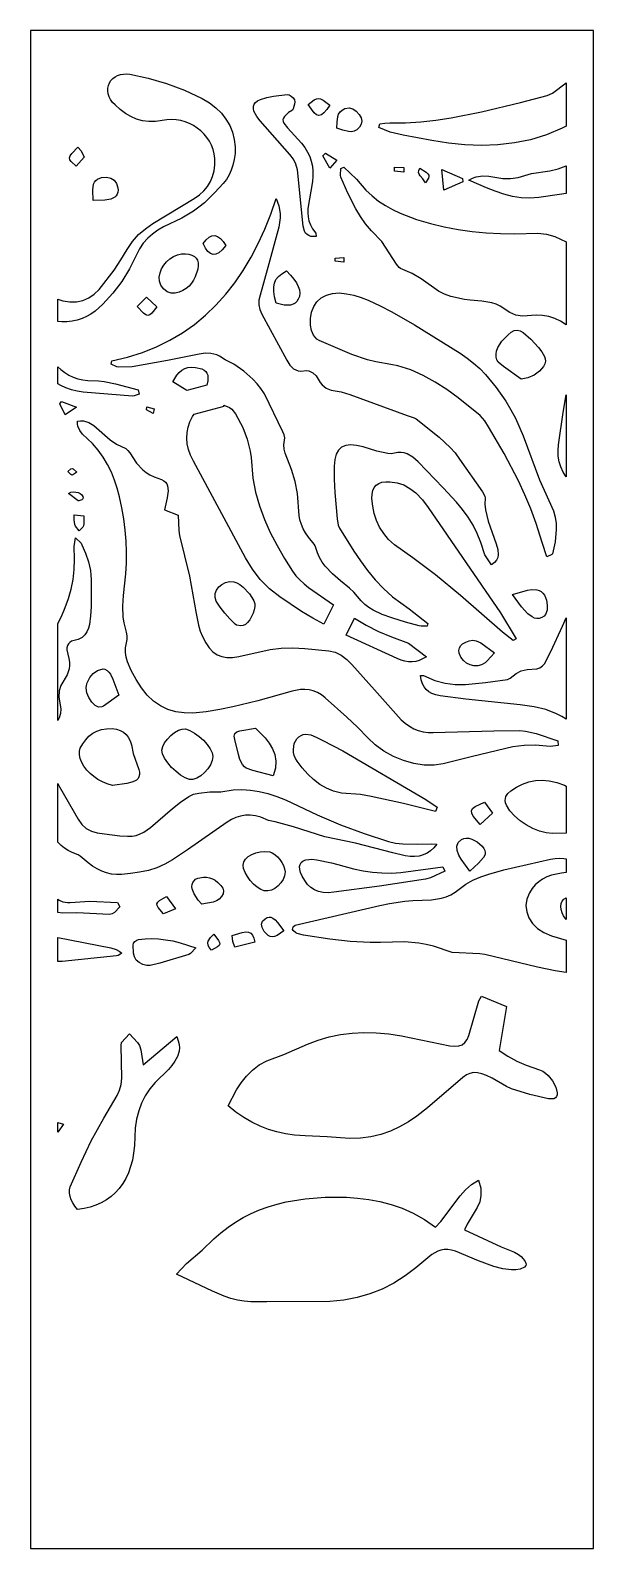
# Model space of a CAD drawing. Extents: x 0 to 408, y 0 to 1100.
import ezdxf

# ---------------------------------------------------------------- set-up
doc = ezdxf.new("R2010")
doc.units = 0
doc.layers.add('CUT', color=1, linetype='Continuous')
doc.layers.add('OUTLINE', color=7, linetype='Continuous')

msp = doc.modelspace()

# ---------------------------------------------------------------- linework, layer by layer
at = {"layer": 'CUT'}
for points in [[(60.65, 926.33), (65.63, 933.68), (70.17, 941.33), (73.94, 947.11), (78.36, 952.02), (83.34, 956.26), (88.79, 960.03), (118.76, 978.3), (122.44, 980.86), (125.61, 983.74), (128.25, 986.93), (130.38, 990.42), (131.97, 994.21), (133.03, 998.29), (133.56, 1002.64), (133.55, 1007.28), (133.15, 1010.57), (132.36, 1013.74), (131.2, 1016.78), (129.7, 1019.66), (127.89, 1022.36), (125.8, 1024.87), (123.46, 1027.16), (120.89, 1029.21), (118.12, 1031.01), (115.17, 1032.53), (112.09, 1033.75), (108.89, 1034.66), (105.6, 1035.23), (102.25, 1035.45), (98.87, 1035.3), (90.52, 1034.01), (85.79, 1033.96), (81.27, 1034.56), (76.95, 1035.78), (72.81, 1037.57), (68.84, 1039.88), (65.01, 1042.68), (61.32, 1045.93), (59.56, 1047.84), (58.16, 1049.84), (57.13, 1051.9), (56.45, 1053.99), (56.14, 1056.07), (56.17, 1058.11), (56.56, 1060.08), (57.3, 1061.95), (58.34, 1063.6), (59.69, 1065.05), (61.31, 1066.27), (63.16, 1067.24), (65.18, 1067.95), (67.35, 1068.36), (69.63, 1068.46), (71.96, 1068.23), (85.41, 1065.42), (98.68, 1061.61), (111.74, 1056.7), (124.54, 1050.61), (129.78, 1047.45), (134.39, 1043.89), (138.37, 1039.94), (141.7, 1035.65), (144.38, 1031.04), (146.39, 1026.15), (147.74, 1021), (148.42, 1015.63), (148.23, 1010.88), (147.68, 1006.49), (146.77, 1002.44), (145.52, 998.69), (143.92, 995.22), (141.99, 991.99), (139.73, 988.98), (133.5, 982.43), (126.06, 975.12), (122.11, 971.79), (118.15, 968.91), (109.74, 963.87), (96.43, 957.61), (92.32, 955.19), (88.49, 952.46), (84.98, 949.36), (81.81, 945.8), (79.04, 941.71), (71.9, 927.23), (66.2, 918.07), (59.71, 909.52), (52.54, 901.56), (46.92, 896.53), (43.91, 894.43), (40.75, 892.62), (37.44, 891.13), (33.96, 889.99), (30.31, 889.21), (26.47, 888.82), (22.67, 888.84), (20, 889.17), (20, 905.15), (23.6, 903.97), (28.48, 903.23), (33.3, 903.33), (37.94, 904.29), (42.32, 906.11), (46.33, 908.8), (49.87, 912.37)], [(271.62, 1033.04), (282.73, 1033.64), (293.79, 1034.83), (304.81, 1036.51), (326.84, 1040.95), (354.94, 1047.63), (374.27, 1052.74), (378.16, 1054.61), (388, 1061.92), (388, 1030.48), (385.25, 1029.06), (373.86, 1024.3), (362.3, 1020.78), (350.57, 1018.41), (338.73, 1017.07), (326.8, 1016.67), (314.82, 1017.12), (302.8, 1018.32), (290.79, 1020.16), (270.09, 1024.01), (260.52, 1026.25), (252.46, 1029.56), (253.12, 1032.32), (256.78, 1032.86), (260.44, 1033.12)], [(186.22, 1029.3), (196.29, 1018.16), (198.74, 1015.06), (200.75, 1011.85), (202.34, 1008.54), (203.51, 1005.12), (204.28, 1001.61), (204.65, 998), (204.65, 994.3), (204.27, 990.52), (201.03, 970.93), (200.93, 967.9), (201.15, 964.92), (201.76, 961.99), (202.83, 959.13), (204.44, 956.32), (206.89, 953.11), (207.09, 950.54), (203.21, 950.75), (201.67, 951.26), (200.38, 952.04), (199.34, 953.11), (198.54, 954.48), (197.65, 958.15), (193.4, 999.05), (192.29, 1002.96), (190.51, 1006.59), (187.98, 1010), (166.4, 1034.56), (164.13, 1037.48), (161.98, 1041.56), (161.55, 1043.38), (161.59, 1045.03), (162.1, 1046.52), (163.1, 1047.84), (164.59, 1048.97), (166.6, 1049.9), (171.24, 1051.33), (176.06, 1052.34), (185.93, 1053.63), (187.34, 1053.34), (188.92, 1052.39), (190.33, 1051.08), (191.26, 1049.68), (191.57, 1048.17), (191.44, 1046.47), (190.45, 1043.1), (189.87, 1042.3), (186.97, 1040.4), (184.05, 1037.69), (183.28, 1036.5), (182.97, 1035.33), (183.11, 1034.09), (183.7, 1032.72)], [(201.33, 1046.18), (205.64, 1049.58), (207.24, 1050.43), (208.7, 1050.69), (210.22, 1050.36), (211.97, 1049.45), (216.9, 1045.83), (214.66, 1042.55), (212.66, 1040.22), (210.83, 1038.83), (209.07, 1038.39), (207.33, 1038.9), (205.51, 1040.36), (203.53, 1042.79)], [(223.3, 1039.27), (224.3, 1040.86), (225.78, 1042.21), (227.84, 1043.28), (230.9, 1043.83), (233.64, 1043.13), (236.08, 1041.45), (238.21, 1039.02), (239.56, 1036.64), (240.07, 1034.3), (239.67, 1032.02), (238.32, 1029.8), (236.45, 1028.05), (234.54, 1027.02), (232.57, 1026.59), (230.55, 1026.64), (226.37, 1027.69), (222.04, 1029.2), (222.19, 1033.49), (222.68, 1037.48)], [(29.97, 1010.78), (34.46, 1015.3), (36.69, 1012.68), (39.08, 1008.22), (33.19, 1001.58), (29.43, 1004.91), (28.54, 1006.29), (28.33, 1007.65), (28.8, 1009.1)], [(211.94, 1009.16), (213.87, 1011.1), (221.9, 1006.03), (216.81, 1000.12)], [(332.15, 994.39), (342.17, 992.75), (347.74, 992.61), (353.24, 993.3), (362.92, 996.19), (376.24, 998.31), (382.4, 999.66), (388, 1001.77), (388, 981.88), (383.26, 981.06), (368.41, 978.95), (361.83, 978.43), (355.42, 978.73), (349.12, 979.73), (342.89, 981.33), (336.68, 983.42), (330.43, 985.89), (317.66, 991.52), (320.3, 992.91), (322.83, 993.85), (327.63, 994.64)], [(45.83, 988.46), (46.48, 989.96), (47.38, 991.2), (48.51, 992.19), (51.44, 993.4), (55.2, 993.63), (58.36, 992.96), (60.77, 991.43), (62.44, 989.08), (63.4, 985.97), (63.55, 984.32), (63.41, 982.81), (62.96, 981.44), (62.23, 980.23), (61.2, 979.19), (58.29, 977.65), (53.96, 976.86), (45.37, 976.68), (45.26, 984.57)], [(351.68, 893.62), (347.2, 895.48), (340.28, 900.24), (337.33, 901.54), (334.2, 902.5), (326.91, 903.79), (318.52, 904.41), (314.39, 905.03), (304.6, 907.19), (299.93, 908.76), (295.74, 910.99), (283.19, 920.02), (276.61, 923.94), (268.2, 927.35), (267.16, 928.21), (265.25, 930.64), (254.7, 947.13), (247.06, 954.87), (242.82, 959.87), (239.1, 965.12), (235.79, 970.58), (230.06, 981.93), (224.89, 993.57), (224.54, 995.02), (224.78, 999.87), (227.01, 1000.77), (236.16, 992.14), (243.05, 984.31), (247.47, 980.11), (252.16, 976.37), (257.14, 973.06), (262.38, 970.12), (267.91, 967.5), (279.76, 963.02), (289.74, 960.03), (299.77, 957.56), (309.85, 955.61), (319.99, 954.16), (330.2, 953.2), (340.49, 952.72), (350.88, 952.69), (367.66, 953.18), (373.84, 952.45), (379.88, 950.74), (388, 946.76), (388, 886.74), (383.94, 889.36), (379.83, 891.33), (375.52, 892.71), (371.03, 893.49), (366.34, 893.66), (356.4, 892.88)], [(270.46, 1000.63), (270.45, 997.38), (263.81, 997.88), (263.73, 1000.98)], [(286.67, 997.22), (287.93, 996.17), (288.59, 995.19), (288.7, 994.17), (288.32, 992.99), (286.22, 989.64), (284.4, 992.41), (282.31, 994.67), (281.55, 995.79), (281.17, 997.02), (281.34, 998.41), (282.18, 1000.06)], [(313.09, 992.57), (313.29, 990.34), (299.48, 984.32), (298.07, 999.19)], [(277.95, 819.32), (279.36, 818.48), (296.22, 805.23), (304.09, 797.89), (307.64, 793.8), (310.85, 789.32), (327.41, 765.56), (329.12, 762.45), (329.32, 761.02), (329.2, 756.75), (329.6, 752.55), (331.56, 744.29), (337.4, 728.01), (338.6, 723.91), (338.92, 719.96), (338.53, 718.05), (337.66, 716.19), (336.22, 714.4), (334.14, 712.66), (329.26, 719.9), (326.34, 729.03), (323.76, 735.41), (320.64, 741.48), (317.04, 747.29), (313.03, 752.86), (308.66, 758.23), (299.11, 768.5), (280.9, 787.39), (277.07, 790.77), (272.98, 793.11), (270.79, 793.8), (268.49, 794.13), (266.06, 794.06), (261.3, 793.28), (258.94, 793.44), (250.87, 795.24), (241.15, 798.2), (236.23, 799.32), (231.98, 799.67), (228.39, 799.23), (225.45, 797.96), (223.15, 795.85), (221.48, 792.87), (220.44, 789), (220.01, 784.21), (220.09, 774.77), (220.59, 765.28), (222.12, 746.22), (223.05, 741.58), (223.92, 739.3), (234.33, 722.7), (239.17, 715.56), (244.27, 708.61), (249.76, 701.92), (255.74, 695.57), (262.31, 689.64), (274.28, 680.9), (288.01, 670.27), (287.47, 668.41), (283.06, 668.27), (281.63, 668.49), (271.65, 671.27), (261.76, 674.31), (254.82, 676.75), (248.27, 679.82), (245.19, 681.75), (242.28, 684.01), (239.56, 686.68), (234.37, 692.94), (231.22, 695.78), (224.53, 701.14), (218.77, 706.29), (213.64, 711.83), (211.43, 714.82), (209.51, 718.02), (207.93, 721.45), (206.28, 726.46), (205.61, 727.76), (201.38, 732.92), (199.31, 735.87), (197.62, 738.92), (196.28, 742.06), (195.29, 745.28), (194.61, 748.56), (193.54, 764.35), (191.83, 773.23), (189.17, 781.96), (184.56, 793.62), (183.73, 796.64), (183.53, 799.73), (184.29, 804.81), (183.73, 806.96), (182.8, 809.21), (169.51, 836.74), (167.04, 840.53), (164.26, 844.01), (161.23, 847.23), (154.53, 853.02), (147.3, 858.23), (141.08, 861.39), (137.04, 863.94), (134.96, 864.93), (130.78, 865.99), (126.53, 866.06), (122.15, 865.4), (99.37, 860.84), (73.64, 856.24), (64.03, 856.05), (62.69, 856.3), (58.62, 858.2), (58.94, 860.61), (70.32, 863.31), (81.12, 866.71), (91.36, 870.79), (101.05, 875.55), (110.19, 880.96), (118.79, 887.01), (126.87, 893.68), (134.43, 900.94), (141.5, 908.79), (148.07, 917.19), (154.18, 926.13), (159.82, 935.59), (165.02, 945.54), (169.79, 955.97), (174.15, 966.85), (178.11, 978.17), (180.06, 972.97), (180.9, 967.35), (180.89, 964.29), (179.98, 957.5), (172.85, 930.82), (166.37, 908.13), (165.59, 904.6), (165.48, 901.19), (166.15, 897.79), (167.73, 894.27), (185.78, 861.01), (187.98, 857.5), (190.64, 854.85), (192.22, 853.95), (194, 853.37), (196.01, 853.17), (200.06, 853.5), (201.68, 853.27), (204.54, 851.93), (206.9, 849.63), (209.96, 844.79), (211.25, 843.19), (214.24, 840.79), (217.79, 839.3), (225.1, 838.05), (231.47, 836.13), (272.93, 820.85)], [(133.57, 951.34), (135.6, 950.65), (137.63, 949.19), (139.64, 946.97), (141.63, 944.06), (138.95, 941.01), (136.52, 938.93), (134.32, 937.81), (132.29, 937.61), (130.41, 938.31), (128.64, 939.88), (126.94, 942.29), (125.28, 945.52), (127.37, 948.34), (129.45, 950.23), (131.52, 951.21)], [(110.52, 911.56), (107.84, 910.41), (104.93, 909.68), (102.03, 909.67), (99.2, 910.6), (96.5, 912.69), (94.53, 915.42), (93.54, 918.28), (93.39, 921.25), (93.93, 924.31), (95.01, 927.2), (96.61, 929.89), (98.64, 932.31), (101.03, 934.4), (103.68, 936.09), (106.51, 937.33), (109.43, 938.04), (112.35, 938.16), (114.89, 937.82), (117.04, 937.19), (118.78, 936.25), (120.1, 935), (121.01, 933.45), (121.5, 931.6), (121.56, 929.44), (121.2, 926.97), (119.44, 921.46), (118.21, 919), (116.71, 916.76), (114.94, 914.76), (112.88, 913.02)], [(220.83, 935.05), (227.01, 935.51), (227.15, 932.16), (220.89, 932.71)], [(183.95, 900.96), (178.04, 902.25), (176.94, 906.92), (176.33, 910.85), (176.26, 914.15), (176.78, 916.95), (177.91, 919.39), (179.7, 921.58), (182.2, 923.65), (185.44, 925.74), (188.4, 922.74), (190.83, 919.85), (192.73, 917.08), (194.09, 914.43), (194.91, 911.9), (195.18, 909.51), (194.91, 907.25), (194.09, 905.14), (193.05, 903.58), (191.79, 902.37), (190.27, 901.51), (188.47, 900.99), (186.37, 900.81)], [(87.99, 895.03), (86.54, 893.85), (85.15, 893.46), (83.67, 893.87), (81.97, 895.06), (77.24, 899.85), (84.08, 906.8), (91.71, 899.76)], [(278.34, 886.65), (311.29, 866.02), (316.36, 862.62), (321.09, 858.9), (325.51, 854.9), (329.66, 850.63), (337.29, 841.37), (344.29, 831.29), (348.02, 825.17), (351.35, 818.97), (357.06, 806.32), (368.73, 774.32), (378.85, 751.92), (380.12, 747.35), (380.79, 742.83), (380.97, 738.37), (380.13, 729.55), (378.27, 720.83), (377.84, 720.28), (374.2, 718.57), (370.61, 728.95), (366.32, 742.84), (362.52, 753.3), (358.25, 763.58), (353.59, 773.7), (343.26, 793.51), (331.93, 812.85), (329.19, 817.13), (325.85, 820.86), (309.85, 833.8), (301.66, 839.77), (293.25, 845.22), (284.56, 850), (275.53, 853.95), (266.08, 856.95), (261.18, 858.03), (250.16, 859.84), (244.32, 861.27), (232.96, 865.11), (209.14, 875.24), (207.59, 876.34), (205.18, 879.1), (203.64, 882.47), (202.89, 886.33), (202.83, 891.33), (203.62, 895.89), (205.21, 899.94), (207.57, 903.41), (210.65, 906.21), (214.4, 908.25), (218.79, 909.47), (223.77, 909.77), (229, 909.23), (234.29, 908.06), (239.54, 906.41), (244.64, 904.41), (253.26, 900.49), (261.72, 896.17)], [(362.46, 876.21), (368.04, 870.31), (370.52, 867.11), (372.41, 863.8), (372.93, 862.06), (373.05, 860.26), (372.68, 858.37), (371.74, 856.38), (368.85, 853.01), (364.87, 850.22), (360.27, 848.23), (355.53, 847.24), (342.74, 856.39), (338.76, 859.71), (337.81, 861.23), (337.33, 863.34), (337.3, 865.6), (337.67, 867.6), (338.68, 870.12), (341.59, 874.8), (346.01, 879.51), (348.36, 881.36), (350.51, 882.43), (352.59, 882.74), (354.7, 882.27), (356.98, 881.03)], [(61.65, 843.79), (78.17, 839.59), (78.7, 836.46), (75.24, 835.15), (74.08, 835.04), (38.35, 837.96), (33.97, 838.53), (29.79, 839.52), (25.79, 840.93), (21.96, 842.73), (20, 843.91), (20, 856.29), (22.03, 854.31), (24.92, 852.04), (27.94, 850.19), (31.1, 848.72), (34.42, 847.61), (37.9, 846.85), (41.56, 846.4), (49.43, 846.03), (53.47, 845.51)], [(119.69, 855.77), (124.26, 854.66), (125.88, 853.88), (127.09, 852.89), (127.93, 851.66), (128.43, 850.14), (128.63, 848.29), (128.56, 846.08), (127.85, 842.94), (113.4, 839.18), (103.12, 845.25), (106.15, 850.24), (107.85, 852.22), (109.72, 853.82), (111.8, 855.01), (114.13, 855.75), (116.75, 856.01)], [(33.39, 826.89), (25.32, 821.55), (21.31, 829.31), (22.48, 831)], [(89.77, 825.79), (88.83, 822.45), (84.13, 825.03), (84.32, 827.22)], [(189.83, 708.17), (192.25, 704.89), (195.1, 701.81), (198.24, 698.98), (201.53, 696.45), (219.48, 683.9), (212.57, 669.67), (204.49, 674.05), (196.34, 678.95), (180.59, 689.52), (173.17, 695.46), (166.57, 702.19), (160.8, 709.63), (155.86, 717.73), (118.19, 787.82), (116.1, 792.12), (114.6, 796.33), (113.68, 800.47), (113.33, 804.53), (113.53, 808.54), (114.29, 812.49), (115.59, 816.4), (117.42, 820.28), (118.6, 821.93), (140.42, 827.61), (140.19, 828.49), (144.34, 826.75), (145.95, 825.55), (148.7, 822.29), (153.82, 812.21), (157.06, 803.73), (159.29, 795.01), (159.96, 790.55), (161.17, 775.56), (163.07, 765.38), (165.88, 755.44), (169.49, 745.71), (173.8, 736.14), (178.7, 726.72), (184.08, 717.4)], [(388, 835.91), (388, 776.64), (385.91, 779.96), (384.19, 783.66), (383.01, 787.48), (382.36, 791.43), (382.23, 795.51), (382.61, 799.75), (385.96, 823.26)], [(69.37, 645.86), (68.89, 649.19), (68.97, 652.62), (70.09, 658.64), (70.03, 661.33), (69.62, 664.1), (67.96, 670.86), (67.31, 674.89), (66.91, 682.82), (67.35, 690.63), (69.09, 706.26), (69.55, 714.16), (69.62, 722.08), (69.32, 730.04), (68.66, 738.01), (67.65, 746.01), (66.28, 754.02), (64.57, 762.04), (62.95, 768.2), (60.99, 774.17), (58.65, 779.94), (55.9, 785.48), (52.73, 790.79), (49.08, 795.83), (44.95, 800.6), (37.81, 807.41), (35.74, 810.03), (34.4, 813.15), (34.11, 814.95), (34.14, 816.95), (36.31, 817.19), (38.4, 817.07), (42.33, 815.92), (45.99, 813.76), (57.84, 803.34), (62.44, 800.17), (69.19, 796.96), (70.64, 795.53), (71.96, 793.8), (76.95, 786.44), (81.39, 781.7), (83.9, 779.69), (86.63, 777.94), (89.62, 776.49), (94.91, 774.61), (96.56, 773.72), (97.84, 772.65), (98.79, 771.38), (99.42, 769.92), (99.79, 766.33), (99.09, 761.38), (97.19, 752.56), (107.08, 748.8), (107.48, 737.76), (108.02, 734.06), (115.31, 704.56), (120.05, 677.63), (121.82, 669.05), (123.01, 664.83), (124.62, 660.76), (127.01, 656.27), (129.54, 652.61), (132.28, 649.76), (135.27, 647.67), (138.58, 646.32), (142.26, 645.66), (146.37, 645.66), (150.97, 646.29), (173.8, 651.49), (181.62, 652.48), (190.08, 652.65), (198.71, 652.23), (216.21, 650.55), (220.87, 649.46), (225.17, 647.3), (229.13, 644.29), (232.76, 640.64), (249.31, 622.28), (268.57, 600.54), (271.49, 597.94), (274.53, 595.77), (277.7, 594.03), (281.01, 592.71), (284.46, 591.8), (288.07, 591.3), (291.85, 591.21), (335.78, 592.56), (354.64, 592.74), (358.59, 592.28), (366.46, 590.54), (382.09, 585.29), (382.4, 581.79), (376.48, 581.27), (365.89, 582.18), (357.58, 581.92), (349.5, 580.85), (320.19, 574.02), (299.12, 568.71), (292.4, 567.61), (285.2, 567.68), (277.75, 568.84), (270.27, 570.97), (262.98, 573.99), (256.08, 577.81), (249.8, 582.32), (244.33, 587.45), (236.96, 595.09), (229.32, 602.45), (213.63, 616.52), (210.81, 618.66), (207.9, 620.27), (204.92, 621.41), (201.9, 622.11), (198.85, 622.41), (195.79, 622.35), (189.74, 621.34), (164.74, 614.25), (146.76, 609.98), (137.12, 607.95), (127.43, 606.33), (117.67, 605.39), (111.36, 605.46), (105.34, 606.34), (99.64, 608.06), (94.27, 610.63), (89.26, 614.06), (84.63, 618.39), (80.4, 623.62), (76.6, 629.79), (73.12, 636.22), (70.3, 642.61)], [(29.35, 778.1), (27.23, 780.51), (29.41, 782.42), (30.19, 782.66), (30.91, 782.41), (33.69, 779.91), (30.84, 777.88), (30.07, 777.74)], [(253, 740.01), (250.71, 744.82), (249.04, 749.91), (247.96, 755.28), (247.44, 760.92), (247.53, 763.94), (248.08, 766.53), (249.07, 768.69), (250.51, 770.42), (252.37, 771.72), (254.66, 772.58), (257.37, 773.01), (260.49, 772.99), (265.6, 772.22), (270.43, 770.63), (274.96, 768.19), (279.12, 764.86), (283.97, 759.78), (288.26, 754.24), (340.43, 677.93), (351.78, 659.28), (349.76, 657.87), (342.1, 664.01), (311.56, 690.64), (293.38, 705.63), (277.16, 717.83), (263.83, 727.22), (259.53, 731.2), (255.92, 735.47)], [(27.62, 764.57), (29.28, 765.31), (31.05, 765.62), (32.83, 765.53), (34.51, 765.12), (36, 764.42), (37.2, 763.48), (38.01, 762.37), (38.32, 761.12), (38.01, 760.51), (37.21, 759.94), (35.18, 759.08), (34.71, 759.12)], [(31.68, 745.31), (31.63, 749.1), (38.62, 748.21), (38.73, 742.67), (38.48, 741.09), (37.98, 740.08), (35.37, 737.5), (32.65, 740.78), (32.1, 741.94)], [(31.69, 726.14), (32.66, 732.4), (36.69, 728.39), (37.39, 727.25), (39.88, 721.13), (42.02, 714.93), (43.49, 708.61), (43.86, 705.39), (43.93, 702.11), (43.96, 682.31), (43.67, 675.79), (42.86, 669.63), (42.1, 666.8), (40.99, 664.21), (39.45, 661.95), (37.4, 660.09), (34.74, 658.69), (29.79, 657.37), (28.49, 656.58), (27.5, 655.51), (26.82, 654.21), (26.44, 652.72), (26.36, 651.1), (27.92, 644.86), (28.35, 642.26), (28.4, 639.82), (28.1, 637.5), (26.63, 633.19), (22.02, 625.44), (20.76, 621.39), (20.52, 617.01), (22.06, 608.51), (21.85, 605.11), (20.9, 601.88), (20, 600), (20, 670.16), (22.47, 675.38), (25.24, 681.84), (27.59, 688.45), (29.49, 695.24), (30.89, 702.23), (31.75, 709.42), (32.02, 716.83)], [(157.37, 671.05), (155.72, 669.62), (154.05, 668.84), (152.57, 668.64), (149.37, 669.04), (148.25, 669.73), (144.51, 673.72), (140.82, 677.79), (137.44, 682.02), (134.63, 686.48), (133.74, 689.22), (133.82, 691.93), (134.76, 694.48), (136.41, 696.75), (138.64, 698.61), (141.31, 699.95), (144.29, 700.62), (147.45, 700.51), (149.45, 699.8), (151.72, 698.42), (154.1, 696.5), (158.62, 691.72), (160.46, 689.17), (161.81, 686.72), (162.53, 684.54), (162.6, 682.47), (162.2, 680.13), (161.4, 677.66), (158.91, 672.96)], [(363.34, 694.9), (366.96, 694.69), (368.58, 694.16), (370.02, 693.34), (371.28, 692.24), (372.34, 690.86), (373.17, 689.18), (373.75, 687.22), (374.37, 683.48), (374.35, 679.91), (373.25, 676.83), (372.14, 675.57), (370.6, 674.56), (368.66, 673.89), (366.83, 673.8), (365.09, 674.19), (363.45, 674.99), (360.4, 677.39), (355.79, 682.46), (349.24, 691.19), (360.12, 694.37)], [(273.84, 656), (286.96, 646.19), (281.68, 643.53), (279.11, 642.78), (276.53, 642.42), (273.93, 642.45), (271.26, 642.88), (268.51, 643.71), (265.63, 644.95), (228.79, 661.87), (234.71, 674.06), (243.31, 669.14), (252.25, 664.59), (261.48, 660.55)], [(385.48, 668.36), (388, 674.27), (388, 600.86), (384.93, 602.86), (381.09, 604.89), (373.41, 607.9), (364.92, 609.88), (354.71, 611.31), (315.45, 615.41), (296.93, 617.86), (293.65, 618.53), (290.87, 619.49), (288.55, 620.76), (286.66, 622.36), (285.16, 624.31), (284, 626.65), (283.15, 629.4), (282.57, 632.59), (284.68, 632.48), (292.91, 628.96), (300.4, 627.01), (307.81, 626.15), (315.16, 626.13), (329.78, 627.61), (345.58, 629.61), (347.64, 630.65), (351.83, 634.13), (355.57, 636.05), (359.83, 637.06), (366.9, 637.31), (369.13, 638.18), (371.07, 639.53), (372.37, 641.14), (376.89, 650.1)], [(329.34, 641.8), (326.78, 640.33), (324.05, 639.61), (321.25, 639.61), (318.51, 640.27), (315.95, 641.57), (313.7, 643.45), (311.86, 645.88), (310.55, 648.82), (310.41, 650.6), (310.88, 652.57), (311.79, 654.35), (313.01, 655.56), (315.31, 656.77), (317.91, 657.72), (320.55, 658.15), (322.98, 657.82), (326.22, 656.26), (336.18, 648.9), (330.99, 643.25)], [(53, 610.29), (51.76, 609.8), (49.32, 609.74), (46.95, 610.89), (44.64, 613.19), (42.34, 616.57), (40.86, 620.04), (40.4, 623.62), (40.6, 625.45), (41.12, 627.32), (42.97, 631.1), (45.49, 634.1), (48.71, 636.21), (52.66, 637.34), (53.97, 637.09), (55.51, 636.21), (56.95, 634.97), (57.93, 633.65), (59.64, 629.89), (64.07, 618.42)], [(43.39, 561.56), (40.99, 564.08), (38.83, 566.87), (36.93, 569.95), (35.99, 572.34), (35.5, 575.06), (35.52, 577.71), (36.11, 579.89), (37.95, 583.16), (40.06, 586.08), (42.46, 588.6), (45.16, 590.7), (48.18, 592.33), (51.53, 593.47), (55.21, 594.07), (59.26, 594.09), (62.33, 593.67), (65.02, 592.83), (67.34, 591.58), (69.31, 589.91), (70.93, 587.83), (72.23, 585.34), (73.2, 582.44), (74.58, 576.08), (78.63, 564.58), (78.98, 562.55), (79, 560.78), (78.68, 559.26), (77.99, 557.96), (76.91, 556.87), (75.43, 555.98), (73.54, 555.27), (69.83, 554.38), (59.37, 552.92), (55.63, 554.15), (52.16, 555.62), (48.97, 557.34), (46.05, 559.32)], [(177.54, 565.5), (175.97, 559.91), (161.17, 563.87), (156.38, 565.48), (154.99, 566.44), (153.69, 568.05), (151.79, 571.85), (150.71, 575.41), (148.04, 586.19), (147.68, 588.72), (148.2, 590.57), (149.54, 591.82), (151.67, 592.52), (163.15, 594.36), (169.98, 587.32), (172.95, 583.57), (175.37, 579.57), (177.06, 575.27), (177.84, 570.6)], [(104.5, 591.24), (107.31, 592.88), (110, 593.81), (112.38, 593.86), (115.59, 592.77), (118.95, 590.93), (122.27, 588.51), (125.39, 585.68), (128.12, 582.63), (130.28, 579.53), (131.69, 576.56), (132.18, 573.9), (131.69, 570.92), (130.4, 567.87), (128.47, 564.93), (126.08, 562.24), (123.39, 559.98), (120.57, 558.29), (117.78, 557.35), (115.18, 557.31), (112.15, 558.36), (108.85, 560.32), (105.51, 562.95), (102.32, 566.04), (99.5, 569.35), (97.26, 572.68), (95.79, 575.78), (95.31, 578.46), (95.87, 581.05), (97.26, 583.8), (99.29, 586.52), (101.77, 589.06)], [(193.18, 570.44), (191.96, 572.43), (191.11, 574.57), (190.62, 576.78), (190.48, 579.01), (191.17, 583.24), (191.97, 585.12), (193.07, 586.75), (194.49, 588.17), (196.04, 589.16), (197.69, 589.77), (199.44, 590.01), (203.16, 589.54), (207.11, 588), (211.93, 585.61), (226.31, 577.98), (286.51, 542.66), (294.55, 537.28), (293.51, 534.08), (270.2, 539.85), (246.87, 544.99), (239.15, 546.28), (225.36, 547.35), (219.66, 548.73), (214.42, 550.89), (209.58, 553.73), (205.1, 557.2), (200.9, 561.19), (196.95, 565.63)], [(64.87, 516.45), (70.4, 516.08), (73.65, 516.2), (76.66, 516.78), (79.47, 517.77), (82.1, 519.09), (86.99, 522.48), (102.85, 536.13), (108.71, 540.72), (114.83, 544.98), (118.18, 546.51), (122, 547.39), (130.08, 548.4), (137.97, 548.39), (146.78, 549.64), (153.08, 549.94), (159.39, 549.59), (165.72, 548.62), (172.06, 547.09), (178.41, 545.03), (184.76, 542.49), (207.71, 531.63), (224.64, 524.52), (241.89, 518.11), (259.45, 512.34), (264.54, 511.2), (269.74, 510.69), (280.19, 510.41), (290.69, 510.55), (294.35, 510.28), (292.25, 507.67), (289.9, 505.52), (287.32, 503.83), (284.52, 502.59), (281.53, 501.79), (278.35, 501.42), (275.01, 501.49), (271.53, 501.97), (262.48, 504), (235.61, 511.11), (213.28, 515.77), (190.68, 523.03), (177.23, 526.63), (172.48, 527.6), (166.94, 529.93), (163.05, 531.02), (159.31, 531.49), (155.72, 531.4), (152.27, 530.79), (148.94, 529.71), (145.73, 528.21), (142.63, 526.33), (113.88, 506.25), (103.05, 499.13), (97.46, 495.94), (91.61, 493.33), (85.48, 491.42), (79.1, 490.06), (72.58, 489.1), (66.04, 488.4), (62.35, 488.31), (58.74, 488.7), (55.2, 489.55), (51.72, 490.83), (48.32, 492.51), (45, 494.55), (41.76, 496.92), (36.04, 501.7), (34.69, 502.55), (30.28, 504.34), (27.45, 505.81), (24.81, 507.55), (22.33, 509.53), (20, 511.85), (20, 554.43), (21.18, 551.99), (34.64, 528.49), (37.32, 524.67), (40.51, 521.74), (44.16, 519.72), (48.27, 518.61), (53.79, 517.79)], [(347.38, 534.64), (344.87, 538.6), (344.13, 540.43), (343.83, 542.06), (344.35, 544.84), (345.93, 547.1), (348.11, 548.99), (352.24, 551.77), (356.57, 553.97), (361.09, 555.54), (365.81, 556.47), (370.74, 556.72), (375.88, 556.26), (381.24, 555.06), (386.81, 553.08), (388, 552.48), (388, 518.37), (378.29, 518.18), (373.68, 518.56), (368.83, 519.78), (363.94, 521.73), (359.17, 524.3), (354.71, 527.38), (350.72, 530.86)], [(320.86, 530.67), (319.72, 532.8), (319.54, 534.58), (320.34, 536.13), (322.15, 537.59), (328.89, 540.77), (334.84, 532.77), (325.93, 524.76)], [(308.82, 508.9), (309.83, 511.62), (312.25, 513.82), (313.88, 514.5), (315.7, 514.76), (317.65, 514.63), (319.66, 514.13), (323.66, 512.14), (327.19, 509.02), (328.46, 507.32), (329.2, 505.76), (329.48, 504.34), (329.38, 503.02), (328.27, 500.64), (324.54, 496.65), (318.23, 490.88), (312.1, 499.63), (310.43, 502.43), (309.06, 505.79)], [(157.22, 487.01), (155.57, 489.93), (154.49, 492.73), (154.14, 495.24), (154.64, 497.54), (155.91, 499.64), (157.85, 501.48), (160.34, 503.01), (163.25, 504.16), (166.48, 504.87), (169.89, 505.09), (173.37, 504.74), (175.25, 504.09), (177.16, 502.89), (179, 501.26), (180.71, 499.3), (182.19, 497.12), (183.37, 494.82), (184.15, 492.52), (184.45, 490.33), (184.12, 487.53), (183.1, 484.82), (181.51, 482.31), (179.48, 480.12), (177.12, 478.35), (174.56, 477.1), (171.92, 476.49), (169.31, 476.62), (166.86, 477.55), (164.28, 479.23), (161.72, 481.48), (159.32, 484.13)], [(197.74, 444.38), (193.15, 445.58), (192.17, 446.06), (190.38, 447.73), (189.95, 448.6), (190.41, 450.45), (191.8, 451.7), (253.02, 466.07), (260.05, 467.46), (271.25, 469.2), (276.98, 469.7), (290.61, 469.95), (297.83, 471.18), (301.23, 472.29), (304.5, 473.76), (307.63, 475.64), (315.34, 481.43), (320.61, 484.32), (326.28, 486.71), (332.13, 488.67), (343.06, 491.71), (376.87, 499.57), (380.08, 500.11), (383.3, 500.28), (386.53, 500.04), (388, 499.74), (388, 489.82), (384.84, 489.47), (377.43, 487.92), (374.09, 486.67), (371.01, 485.09), (368.19, 483.16), (365.66, 480.89), (363.42, 478.25), (361.49, 475.23), (359.62, 470.63), (358.99, 465.95), (359.52, 461.34), (361.15, 456.93), (363.82, 452.86), (367.45, 449.26), (371.99, 446.28), (377.38, 444.05), (388, 440.84), (388, 417.3), (380.2, 418.58), (367.35, 421.27), (329.3, 430.4), (325.51, 430.98), (305.47, 432.02), (292.03, 436.49), (286.74, 437.76), (281.49, 438.69), (271.09, 439.59), (253.51, 439.06), (246.2, 439.08), (231.55, 439.95), (216.92, 441.58)], [(205.76, 477.3), (203.13, 479.01), (200.79, 481.22), (198.72, 483.95), (196.86, 487.19), (195.73, 489.81), (195.09, 492.11), (194.97, 494.1), (195.35, 495.78), (196.25, 497.14), (197.68, 498.2), (199.62, 498.94), (203.87, 499.41), (207.56, 498.93), (218.23, 496.79), (222.64, 495.78), (234.02, 492.47), (240.96, 490.99), (247.84, 490.02), (254.68, 489.54), (261.47, 489.5), (268.24, 489.87), (298.74, 494.07), (300.32, 490.85), (289.82, 486.04), (286.12, 485.07), (252.82, 479.97), (219.93, 475.51), (215.77, 475.2), (212.04, 475.4), (208.72, 476.09)], [(135.88, 482.59), (137.87, 480.55), (139.38, 478.43), (139.99, 476.53), (139.56, 474.4), (138.39, 472.36), (136.76, 470.58), (134.91, 469.27), (132.52, 468.34), (124.13, 467.04), (121.47, 469.83), (118.61, 474.35), (117.2, 478.09), (117.02, 479.71), (117.19, 481.21), (117.7, 482.59), (118.54, 483.88), (119.73, 484.95), (121.32, 485.76), (125.32, 486.54), (127.53, 486.48), (129.75, 486.09), (131.88, 485.36), (133.81, 484.26)], [(60.84, 460.79), (59.27, 459.89), (57.39, 459.49), (33.63, 460.62), (23.46, 460.48), (20, 460.84), (20, 470.54), (20.76, 469.82), (23.46, 468.55), (26.82, 468.04), (28.84, 468.02), (43.04, 469.07), (63.02, 468.13), (64.86, 464.96)], [(92.69, 464.39), (91.85, 465.95), (91.72, 467.24), (92.31, 468.39), (93.65, 469.54), (98.71, 472.37), (105.23, 463.54), (96.36, 459.93)], [(386.45, 470.48), (388, 471.59), (388, 455.85), (386.29, 458.4), (385.19, 460.75), (384.51, 463.09), (384.28, 465.34), (384.54, 467.43), (385.26, 469.08)], [(167.86, 450), (167.41, 452.41), (168.14, 454.51), (170.05, 456.32), (171.55, 457.17), (172.92, 457.58), (174.27, 457.5), (175.68, 456.86), (177.23, 455.6), (179.01, 453.67), (183.65, 447.54), (178.78, 444.27), (176.87, 443.44), (175.22, 443.15), (173.73, 443.39), (172.33, 444.15), (170.94, 445.44), (169.47, 447.23)], [(20, 425.44), (20, 442.74), (58.24, 435.23), (62.23, 433.99), (64.27, 432.89), (66.37, 431.32), (63.53, 429.74), (62.5, 429.47), (23.01, 425.43)], [(92.92, 441.73), (97.97, 441.16), (103.17, 440.24), (108.55, 438.95), (119.97, 435.29), (115.87, 431.15), (114.79, 430.56), (93.8, 424.11), (86.69, 422.42), (84.24, 422.45), (81.4, 423.26), (78.69, 424.65), (76.63, 426.42), (75.38, 428.69), (74.7, 431.47), (74.39, 437.26), (74.78, 438.56), (75.75, 439.8), (77.04, 440.78), (78.41, 441.27), (83.17, 441.78), (87.99, 441.93)], [(129.53, 435.54), (128.67, 437.29), (128.47, 438.82), (128.8, 440.18), (130.55, 442.66), (132.9, 445.12), (136.28, 440.62), (137.07, 439.11), (137.22, 437.91), (136.73, 436.89), (135.58, 435.91), (131.18, 433.53)], [(159.58, 445.81), (160.81, 444.37), (161.79, 442.26), (162.65, 439.45), (148.22, 435.72), (146.61, 439.99), (146.12, 444.22), (153.39, 446.48), (155.98, 446.84), (158.01, 446.62)], [(231.24, 297.18), (215.02, 298.34), (199.15, 299.06), (191.23, 299.66), (184.86, 300.56), (178.6, 301.93), (172.44, 303.78), (166.39, 306.14), (160.44, 309.01), (154.6, 312.41), (148.86, 316.34), (143.22, 320.83), (149.26, 332.33), (152.71, 337.57), (156.57, 342.38), (160.9, 346.69), (165.79, 350.43), (171.33, 353.53), (183.51, 357.99), (200.71, 365.53), (208.44, 368.47), (216.41, 370.76), (224.6, 372.4), (233.01, 373.43), (241.64, 373.84), (250.49, 373.66), (259.55, 372.9), (268.81, 371.56), (303.96, 364.29), (307.51, 364.02), (310.41, 364.28), (312.78, 365.12), (314.7, 366.6), (316.29, 368.76), (317.65, 371.67), (324.94, 397), (326.69, 400.22), (344.78, 392.82), (339.55, 360.92), (345.93, 356.76), (352.46, 353.15), (359.18, 350.17), (368.75, 347.01), (371.1, 345.86), (373.19, 344.46), (375.04, 342.84), (378.13, 338.96), (380.52, 334.37), (381.67, 330.35), (381.64, 328.77), (381.21, 327.5), (380.37, 326.57), (379.1, 325.99), (377.42, 325.8), (375.3, 326), (361.86, 329.05), (348.55, 333.17), (344.98, 334.72), (334.48, 340.85), (330.47, 342.78), (326.97, 344.08), (323.87, 344.77), (321.06, 344.85), (318.41, 344.31), (315.82, 343.18), (313.18, 341.45), (287.74, 319.46), (279.92, 313.36), (273.81, 309.18), (267.44, 305.56), (260.79, 302.54), (253.86, 300.16), (246.64, 298.45), (239.1, 297.45)], [(28.85, 262.24), (36.76, 280.1), (44.12, 295.4), (53.22, 311.98), (62.75, 328.35), (64.56, 332.21), (65.7, 336.33), (66.21, 340.74), (65.66, 364.63), (66.04, 366.58), (71.86, 373.03), (77.7, 366.78), (79.03, 364.53), (80.01, 361.49), (81.65, 350.57), (106.1, 371.09), (107.16, 368.02), (107.74, 365.26), (107.91, 362.76), (107.72, 360.49), (106.52, 356.54), (104.64, 353.13), (102.47, 350.07), (100.02, 347.23), (90.3, 337.74), (86.5, 333.11), (83.27, 328.14), (80.6, 322.82), (78.5, 317.12), (76.97, 311.04), (76.02, 304.55), (75.4, 291.98), (74.81, 286.62), (73.88, 281.56), (72.61, 276.81), (71.02, 272.37), (69.11, 268.24), (66.88, 264.45), (64.36, 260.98), (61.54, 257.85), (58.43, 255.06), (55.05, 252.62), (51.39, 250.53), (47.47, 248.8), (43.3, 247.43), (38.88, 246.43), (34.22, 245.81), (32.31, 248.13), (30.76, 250.46), (29.58, 252.8), (28.79, 255.14), (28.39, 257.5), (28.41, 259.86)], [(24.11, 307.6), (20, 301.64), (20, 308.65)], [(159.8, 178.86), (154.98, 179.23), (150.06, 180.03), (145.13, 181.27), (140.29, 182.94), (132.01, 186.42), (105.73, 198.81), (113.01, 206.53), (124.52, 216.35), (132.97, 224.57), (137.98, 228.92), (143.19, 232.91), (148.61, 236.54), (154.23, 239.82), (160.04, 242.76), (166.06, 245.36), (172.27, 247.63), (178.68, 249.58), (185.28, 251.2), (199.06, 253.51), (213.61, 254.61), (228.9, 254.54), (237, 254.01), (245.09, 253.04), (253.17, 251.54), (261.23, 249.41), (269.29, 246.57), (277.34, 242.93), (285.39, 238.41), (293.44, 232.91), (297.41, 237.05), (311.28, 255.58), (315.15, 259.88), (319.54, 263.73), (324.65, 266.95), (326.21, 261.11), (326.38, 255.96), (325.46, 251.35), (323.72, 247.13), (316.49, 235.18), (314.35, 230.9), (341.01, 218.69), (350.61, 214.7), (353.68, 213.06), (355.41, 211.73), (357.01, 210), (358.32, 208.07), (359.19, 206.17), (358.94, 205.14), (357.84, 204), (354.71, 202.4), (351.63, 201.96), (348.52, 201.9), (342.19, 202.72), (335.78, 204.47), (324.71, 208.58), (307.93, 215.48), (305.09, 216.26), (302.38, 216.65), (299.81, 216.66), (297.36, 216.29), (295.03, 215.56), (290.73, 213.03), (279.16, 203.45), (271.42, 197.55), (263.31, 192.42), (254.82, 188.09), (245.94, 184.57), (236.68, 181.87), (227.01, 180), (216.93, 178.99), (171.38, 178.7)]]:
    msp.add_lwpolyline(points, close=True, dxfattribs=at)
at = {"layer": 'OUTLINE'}
msp.add_lwpolyline([(0, 0), (408, 0), (408, 1100), (0, 1100)], close=True, dxfattribs=at)

doc.saveas('drawing.dxf')
